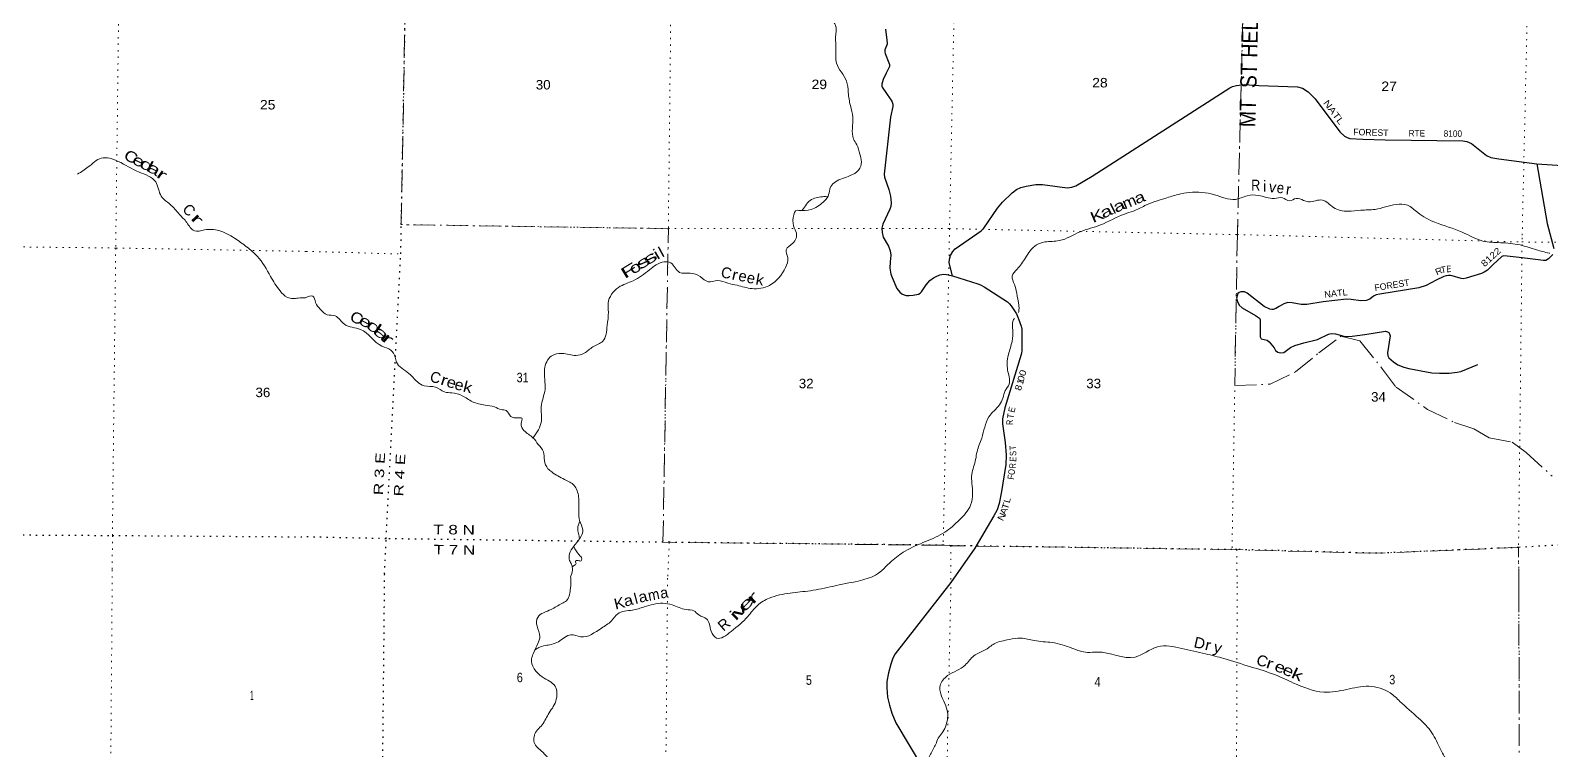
# Model space of a CAD drawing. Header units: feet. Extents: x -509309 to -252658, y -547785 to -360805.
# Drawn here: x -354473 to -326406, y -504123 to -490849 of the extents above; entities that cross this region are included whole.
import ezdxf
from ezdxf.enums import TextEntityAlignment as Align

# ---------------------------------------------------------------- set-up
doc = ezdxf.new("R2010")
doc.units = ezdxf.units.FT
doc.header["$LTSCALE"] = 80
doc.linetypes.add('DOT_DASHED', pattern=[7.7, 5, -1.2, 0.3, -1.2])
doc.linetypes.add('DOTTED', pattern=[1.5, 0.3, -1.2])
for name, color, linetype, lineweight in [('29', 7, 'Continuous', 25), ('39', 7, 'Continuous', 13), ('44', 7, 'DOT_DASHED', 13), ('6', 7, 'DOTTED', 25), ('7', 7, 'DOTTED', 13)]:
    doc.layers.add(name, color=color, linetype=linetype, lineweight=lineweight)
doc.layers.add('30', color=7, linetype='Continuous')
doc.layers.add('41', color=7, linetype='Continuous')

msp = doc.modelspace()

# ---------------------------------------------------------------- linework, layer by layer
at = {"layer": '29'}
for points in [[(-338683.33, -490827.46), (-338660.26, -491025.88), (-338655.43, -491082.87), (-338657.46, -491105.18), (-338695.99, -491208.66), (-338700.05, -491247.2), (-338693.96, -491277.57), (-338624.43, -491444.6), (-338610.81, -491480.52), (-338612.87, -491514.97), (-338675.19, -491639.97), (-338726.41, -491756.44), (-338752.77, -491841.65), (-338754.8, -491876.14), (-338749.05, -491895.19), (-338665.56, -492014.7)], [(-338665.56, -492014.7), (-338653.09, -492032.55), (-338568.23, -492152.06), (-338549.72, -492210.04), (-338549.97, -492251.47), (-338591.21, -492447.62), (-338708.16, -493501.23), (-338705.53, -493556.72), (-338624.86, -493781.93), (-338594.59, -493911.05), (-338582.42, -494032.78), (-338586.48, -494097.7), (-338604.27, -494148.42), (-338736.55, -494426.37), (-338753.37, -494496.61), (-338748.72, -494580.56), (-338729.83, -494663.03), (-338627.04, -494832.14), (-338599.59, -494916.92), (-338586.48, -494998.5), (-338598.54, -495117.05), (-338602.7, -495237.91), (-338586.48, -495347.46), (-338564.88, -495411.67), (-338476.96, -495615.27), (-338422.89, -495681.73), (-338385.7, -495708.6), (-338343.11, -495728.88), (-338302.55, -495739.03), (-338249.8, -495742.09), (-338172.76, -495737), (-338075.49, -495718.41), (-338042.96, -495700.48), (-338018.63, -495672.08), (-337934.97, -495546.2), (-337864.5, -495465.14), (-337801.63, -495414.42), (-337752.71, -495390.56), (-337681.98, -495361.67), (-337610.15, -495350.45), (-337558.27, -495351.52), (-337450.59, -495378.61)], [(-337450.59, -495378.61), (-337507, -495135.71), (-337505.54, -495070.51), (-337485.26, -495005.59), (-337440.65, -494928.49), (-337397.24, -494879.04), (-336917.42, -494547.07), (-336867.74, -494499.93), (-336620.35, -494131.05), (-336528.04, -494019.58), (-336349.57, -493845.1), (-336268.45, -493784.23), (-336186.77, -493746.65), (-336085.93, -493723.37), (-335907.46, -493694.96), (-335788, -493689.97), (-335331.5, -493751.77), (-335244.88, -493743.29), (-335169.26, -493715.25), (-334871.95, -493540.18), (-332326.34, -491907.43), (-332281.36, -491885.26), (-332204.3, -491864.97), (-332059.52, -491848.98), (-331789.83, -491866.61), (-331080.78, -491889.31), (-330986.69, -491915.42), (-330882.03, -491982.64), (-330753.57, -492108.66), (-330294.71, -492723.18), (-330212.79, -492802.29), (-330164.12, -492826.64), (-330111.39, -492842.87), (-329874.78, -492858.89), (-329457.02, -492870.51), (-328027.52, -492887.71), (-327949.51, -492899.68), (-327868.39, -492936.2), (-327775.38, -493011.17), (-327591.6, -493159.72), (-327511.46, -493191.83), (-327360.54, -493220.86), (-326662.01, -493312.29)], [(-326662.01, -493312.29), (-324967.91, -493421.1), (-324893.39, -493417.01), (-324820.39, -493404.84), (-324672.93, -493351.02), (-324395.17, -493228.68), (-324216.04, -493132.98), (-323804.23, -492886.42)], [(-326662.01, -493312.29), (-326466.24, -494411.55), (-326343.03, -494871.46)], [(-326364.71, -494985.24), (-326444.69, -495066.46), (-326493.36, -495094.86), (-326538.26, -495092.97), (-326929.5, -495045.69), (-327207.23, -495013.71), (-327268.07, -495009.65), (-327303.13, -495024.66), (-327471.3, -495174.49), (-327572.27, -495273.4), (-327629.06, -495309.91), (-327683.64, -495335.73), (-327965.71, -495423.54), (-328018.44, -495431.65), (-328056.92, -495426.77), (-328221.25, -495378.9), (-328255.58, -495372.76), (-328292.09, -495373.58), (-328334.68, -495378.85), (-328375.38, -495391.08), (-328519.28, -495456.58), (-328703.92, -495557.44), (-328835.34, -495600.42), (-329556.93, -495716.79), (-329628.7, -495731.92), (-329677.42, -495751.2), (-329742.27, -495809.01), (-329812.61, -495833.43), (-329908.57, -495837.41), (-330090.27, -495813.69), (-330172.2, -495809), (-330606.84, -495858.78), (-330906.35, -495910.45), (-331013.52, -495909.35), (-331178.1, -495873.93), (-331256.93, -495872.06), (-331328.18, -495894.22), (-331415.93, -495941.96), (-331478.25, -495983.48), (-331526.74, -495998.51), (-331555.32, -495999.71), (-331591.82, -495995.66), (-331695.91, -495944.2), (-332005.54, -495699.45), (-332057.89, -495675.19), (-332127.22, -495671.04), (-332155.61, -495683.22), (-332182.34, -495707.54), (-332204.28, -495788.72), (-332188.06, -495849.58), (-332155.61, -495922.62), (-332100.24, -495970.79), (-331852.3, -496108.2), (-331798.68, -496145.79), (-331782.45, -496162.02), (-331769.57, -496193.36), (-331770.16, -496369.45), (-331770.29, -496502.86), (-331750.68, -496539.81), (-331640.49, -496567.79), (-331603.53, -496595.82), (-331510.7, -496705.75), (-331482.31, -496754.44), (-331441.75, -496786.9), (-331390.55, -496798.79), (-331328.18, -496790.96), (-331207.12, -496699.2), (-331129.43, -496665.17), (-330959.91, -496614.47), (-330707.03, -496551.83), (-330508.85, -496454.17), (-330459.45, -496441.09), (-330379.06, -496446.06), (-330224.24, -496492.28), (-330155.98, -496498.81), (-330066.74, -496494.75), (-329835.85, -496461.47), (-329451.05, -496402.61), (-329417.77, -496409.54), (-329393.44, -496425.77), (-329377.21, -496446.06), (-329368.32, -496487.77), (-329414.9, -496799.32), (-329409.66, -496855.89), (-329389.38, -496892.4), (-329307.36, -496964.86), (-329223.08, -497018.19), (-329116.85, -497063.47), (-329020.28, -497091.23), (-328598.45, -497168.33), (-328454.62, -497176.43), (-328278.02, -497172.38), (-328127.95, -497156.15), (-328062.18, -497141.68), (-327746.41, -497017.85)], [(-337450.59, -495378.61), (-336978.27, -495527.03), (-336931.17, -495547.68), (-336866.73, -495579.78), (-336434.76, -495857.73), (-336396.38, -495895.06), (-336365.81, -495932.8), (-336268.46, -496082.93), (-336230.45, -496169.45), (-336179.24, -496310.16), (-336167.07, -496364.93), (-336166.01, -496410.45), (-336167.07, -496717.95), (-336171.12, -496760.55), (-336175.17, -496797.07), (-336183.28, -496827.5), (-336479.38, -497817.57), (-336523.67, -498020.57), (-336526.02, -498063.05), (-336523.98, -498109.71), (-336474.11, -498457.48), (-336459.09, -498689.96), (-336466.01, -498857.82), (-336543.41, -499361.07), (-336588.88, -499578.58), (-336625.38, -499696.25), (-336688.02, -499811.38), (-337036.73, -500407.04), (-337477.13, -501036.7)], [(-337477.13, -501036.7), (-338504.9, -502352.66), (-338550.03, -502434.96), (-338584.63, -502543.2), (-338628.84, -502705.03), (-338659.93, -502866.66), (-338663.52, -502981.69), (-338646.64, -503154.68), (-338612.26, -503305.66), (-338566.91, -503451.55), (-338492.72, -503630.51), (-336559.98, -506862.53), (-336511.76, -506978.64), (-336472, -507124.72), (-336436.47, -507302.11), (-336414.94, -507472.86), (-336414.32, -508175.01), (-336404.78, -508334.46), (-336356.92, -508582.72)]]:
    msp.add_lwpolyline(points, dxfattribs=at)
at = {"layer": '39'}
for points in [[(-340285.1, -494171.59), (-340057.28, -494154.06), (-339835.12, -494015.88), (-339745.78, -493910.39), (-339693.88, -493730.17), (-339608.75, -493644.72), (-339338.62, -493529.16), (-339183.07, -493428.41), (-339129.41, -493274.32), (-339160.19, -493131.36), (-339216.78, -492957.99), (-339274.03, -492854.92), (-339288.29, -492451), (-339334.44, -492235.56), (-339372.32, -491994.09), (-339404.46, -491782.82), (-339590.1, -491455.37), (-339599.72, -491198.14), (-339605.65, -490975.1), (-339609.59, -490754.1), (-339652.69, -490641.13), (-339544.95, -490499.69), (-339342.44, -490317.1), (-339164.43, -490176.42), (-339048.05, -489970.79), (-338827.76, -489605.59), (-338762.99, -489337.13), (-338681.53, -489230.14)], [(-353600.78, -493499.1), (-353406.17, -493369.59), (-353166.9, -493206.63), (-352852.6, -493265.74), (-352468.06, -493462.51), (-352159.6, -493646.05), (-352057.06, -493908.72), (-351896.62, -494055.81), (-351718.76, -494247.35), (-351586.42, -494394), (-351446.16, -494548.81), (-351259.22, -494531.64), (-350994.42, -494543.8), (-350705.38, -494682.85), (-350480.89, -494842.99), (-350282.73, -495018.78), (-350039.23, -495388.07), (-349864.5, -495655.88), (-349727.75, -495776.49), (-349627.7, -495798.13), (-349528.24, -495788.91), (-349396.61, -495787.11)], [(-345188.81, -498370.62), (-345039.32, -498060.9), (-345042.84, -497795.7), (-344971.55, -497475.08), (-344980.09, -497103.36), (-344855.32, -496859.66), (-344658.1, -496811.59), (-344399.44, -496848.57), (-344248.48, -496808.03), (-344086.71, -496687.27), (-343907.05, -496584.78), (-343824, -496294.41), (-343801.62, -496049.59), (-343806.07, -495882.81), (-343614.59, -495591.62), (-343342.37, -495468.05), (-343045.34, -495268.41), (-342772.9, -495120.73), (-342648.6, -495140.17), (-342487.61, -495314.68), (-342290.98, -495328.88), (-342106.87, -495393.17), (-341957.18, -495487.21), (-341790.32, -495464.92), (-341594.03, -495515.28), (-341425.74, -495553.28), (-341149.24, -495614.55), (-340829.45, -495555.78), (-340531.19, -495225.58), (-340489.29, -495041.23), (-340518.04, -494896.29), (-340394.42, -494775.11), (-340328.44, -494591.02), (-340383.38, -494455.83), (-340288.32, -494169.62), (-340284.32, -494171.67), (-340124.38, -494030.8), (-339908.56, -493926.69), (-339794.02, -493915.89), (-339749.31, -493919.89)], [(-336228.69, -496056.01), (-336219.57, -495981.81), (-336251.58, -495756.48), (-336305.76, -495540.95), (-336344.42, -495381.83), (-336256.91, -495258.24), (-336102.33, -495047), (-335899.3, -494808.17), (-335742.18, -494753.64), (-335474.9, -494728.44), (-335089.86, -494563.91), (-334715.24, -494439.45), (-334271.62, -494237.39), (-334108.49, -494184.94), (-333896.71, -494082.8), (-333522, -493948.29), (-333280.38, -493876.61), (-333075.25, -493840.68), (-332611.84, -493881.91), (-332225.14, -493966.48), (-332005.67, -493900.59), (-331802.81, -493892.76), (-331506.19, -493950.24), (-331357.52, -493939.81), (-331227.52, -493993.46), (-331100.61, -493948.65), (-330968.45, -493986.25), (-330876.33, -494011.36), (-330617.03, -493980.05), (-330415.51, -494114.83), (-330149.15, -494186.04), (-329908.03, -494166.58), (-329646.89, -494153.36), (-329254.49, -494059.22), (-329049.84, -494075.52), (-328858.39, -494212.2), (-328540.83, -494390.43), (-328036.59, -494572.72), (-327656.64, -494735.56), (-327329.67, -494767.26), (-326968.67, -494809.37), (-326668.33, -494897.02), (-326434.01, -494959.85), (-326422.06, -494962.68)], [(-349396.61, -495787.11), (-349260.02, -495754.9), (-349206.89, -495869.98), (-349123.71, -495991.41), (-348994.19, -496095.27), (-348847.82, -496116.96), (-348676.61, -496271.5), (-348376.35, -496367.19), (-347981.72, -496676.83), (-347819.77, -496748.91), (-347740.68, -496878.33), (-347715.48, -496973.02), (-347484.51, -497178.43), (-347327.37, -497334.82), (-347203.56, -497406.49), (-346991.01, -497434.92), (-346827.18, -497521.08), (-346690.84, -497540.65), (-346498.56, -497590.96), (-346312.88, -497701.47), (-346074.55, -497764.33), (-345904.21, -497798.34), (-345780.17, -497845.89), (-345690, -497864.96), (-345602.67, -497972.38), (-345468.41, -497999.96), (-345402.24, -498008.72), (-345411.14, -498101.02), (-345360.19, -498234.16), (-345194.79, -498366.54), (-345095.57, -498490.16), (-345000.48, -498625.78), (-344981.92, -498786.69), (-344917.09, -498938.05), (-344847.39, -498999.08), (-344611.77, -499136.24), (-344434.13, -499248.67), (-344351.79, -499458.48), (-344350.39, -499735.7), (-344333.82, -499894.58), (-344275.18, -500063.95), (-344306.45, -500186.15), (-344416.3, -500337.61), (-344505.94, -500475.24), (-344523.27, -500609.64), (-344489.88, -500688.34), (-344468.39, -500750.85), (-344464.92, -500809.14), (-344498.39, -500932.88)], [(-339188.93, -501011.74), (-338872.1, -500902.42), (-338574.54, -500646.54), (-338323.82, -500460.46), (-337944.67, -500281.8), (-337591.7, -500110.9), (-337318.5, -499882.88), (-337113.15, -499611.93), (-337076.94, -499391.36), (-337091.71, -499041.67), (-337020.86, -498767.25), (-336995.42, -498624.9), (-336908.73, -498374.75), (-336776.53, -497982.48), (-336581.68, -497759.63), (-336516.25, -497633.79), (-336474.81, -497497.65), (-336402.32, -497379.34), (-336404.14, -497243.31), (-336441.92, -496991.8), (-336414.33, -496833.41), (-336347.74, -496585.05), (-336333.78, -496382.31), (-336330.1, -496205.58), (-336306.38, -496168.64)], [(-344331.75, -499907.4), (-344367.28, -500036.83), (-344354.18, -500137.42), (-344333.48, -500225.98)], [(-344441.09, -500376.16), (-344343.82, -500529.24), (-344294.31, -500602.1), (-344304.71, -500640.15), (-344360.87, -500633.51), (-344407.15, -500645.05), (-344401.68, -500703.37), (-344417.85, -500715.24), (-344467.56, -500749.86)], [(-357560.25, -500735.91), (-357433.61, -500804.68), (-357303.75, -500931.7), (-357019.41, -501053.37), (-356869.48, -501178.47), (-356802.23, -501409.61), (-356644.44, -501574.9), (-356520.55, -501689.85), (-356465.09, -501860.72), (-356337.47, -502045.95), (-356261.92, -502210.88), (-356090.28, -502422.4), (-355977.04, -502687.86), (-355865.33, -502838.9), (-355515.25, -503073.26), (-355441.75, -503246.21), (-355426.66, -503479.14), (-355308.85, -503610.12), (-355152.92, -503741.27), (-354950.92, -503886.68), (-354829.36, -504081.92), (-354743.57, -504192.69), (-354443.85, -504479.03), (-354316.29, -504676.31), (-354122.62, -504895.94), (-354119.66, -505152.9), (-354078.58, -505406.01), (-353973.26, -505647.35), (-353928.1, -505884.42), (-353836.51, -506051.43), (-353588.55, -506239.18), (-353496.73, -506349.99), (-353511.51, -506528.58), (-353584.42, -506698.9), (-353689.34, -506846.99), (-353685.93, -506993.55), (-353666.57, -507162.25), (-353701.53, -507370.87), (-353754.46, -507559.34), (-353833.3, -507707.55), (-353940.03, -507809.47), (-354065.28, -508023.72), (-354093.98, -508172.15), (-354140.66, -508304.44), (-354159.27, -508438.85), (-354078.31, -508750.35), (-354107.26, -508961), (-354230.84, -509257.56), (-354332.36, -509556.23), (-354463.07, -509633.96), (-354632.21, -509789.81), (-354735.26, -509972.04), (-354944.79, -510191.95), (-355214.28, -510361.42), (-355409.73, -510575.37), (-355574.86, -510731.24), (-355772.1, -510890.99), (-355885.15, -511065.14), (-355853.65, -511209.81), (-355707.58, -511296.76), (-355635.62, -511359.3), (-355590.29, -511437.77)], [(-349593.75, -508802.98), (-349536.57, -508781.82), (-349500.95, -508773.98), (-349346.98, -508784.99), (-349187.38, -508816.17), (-349062.32, -508872.77), (-348967.62, -508946.84), (-348804.94, -509026.24), (-348647.65, -509073.43), (-348465.66, -509084.98), (-348283.32, -509078.49), (-348121.19, -509081.63), (-347941.12, -509089.14), (-347823.64, -509123.52), (-347651.65, -509134.88), (-347486.45, -509081.91), (-347284.87, -509011.58), (-347141.19, -508932.11), (-347089.27, -508834.8), (-347118.7, -508697.8), (-347063.48, -508532.34), (-346860.95, -508411.87), (-346630.17, -508279.92), (-346402.26, -508194.05), (-346313.23, -508145.62), (-345997.64, -508081.52), (-345753.99, -508010), (-345675.32, -507979.42), (-345717.06, -507858.23), (-345610.75, -507533.26), (-345435.04, -507139.4), (-345196.35, -506802.95), (-345042.17, -506593.26), (-344995.08, -506433.67), (-345141.47, -506129.87), (-345195.51, -505813.82), (-345083.7, -505410.71), (-344867.04, -504969.49), (-344812.82, -504541.18), (-345014.03, -504172.12), (-345170.79, -503992.52), (-345130.75, -503782.63), (-345044.84, -503687.99), (-344912.61, -503473.86), (-344773.8, -503229.77), (-344786.5, -502950.64), (-345023.55, -502781.52), (-345219.41, -502446.67), (-345183.43, -502345.04), (-345105.89, -502163.97), (-345065.41, -502036.35), (-345119.82, -501844.68), (-345106.72, -501682.42), (-344857.65, -501536.78), (-344659.31, -501426.26), (-344576.29, -501377.71), (-344528.53, -501288.35), (-344504.45, -501180.47), (-344493.15, -501008.15), (-344498.39, -500932.88)], [(-345153.66, -502282.37), (-345085.05, -502238.6), (-344851.89, -502181.62), (-344724.98, -502131.2), (-344492.83, -502003.96), (-344315.11, -502042.56), (-343928.21, -501879.33), (-343750.13, -501751.33), (-343628.01, -501614.53), (-343358.66, -501548.02), (-343141.52, -501490.82), (-342798.94, -501422.66), (-342624.21, -501453.86), (-342367.01, -501537.72), (-342225.11, -501559.77), (-342132.07, -501637.34), (-341988.87, -501709.59), (-341903.97, -501937.59), (-341805.6, -502063.41), (-341535.49, -501942.71), (-341229.1, -501665.96), (-341049.94, -501461.7), (-340831.72, -501328.24), (-340447.79, -501233.21), (-340072.62, -501190.26), (-339656.85, -501109.73), (-339188.92, -501011.74)], [(-337967.86, -504395.27), (-337947.48, -504369.38), (-337839.88, -504186.88), (-337746.13, -503996.09), (-337695.95, -503884.7), (-337624.14, -503793.8), (-337565.64, -503666.53), (-337544.62, -503404.1), (-337675.96, -503046.43), (-337675.97, -502942.1), (-337538.31, -502758.18), (-337214.23, -502563.82), (-337052.73, -502390.4), (-336854.59, -502289.91), (-336676.07, -502168.98), (-336400.29, -502092.06), (-336187.5, -502064.09), (-335940.11, -502111.02), (-335608.41, -502147.55), (-335243.95, -502250.93), (-334955.13, -502330.76), (-334774.76, -502322.23), (-334077.69, -502413.99), (-333663.61, -502225.4), (-333213.7, -502258.21), (-332777.03, -502354.96), (-332436.33, -502443.83), (-331944.6, -502593.81), (-331486.95, -502745.14), (-331151.39, -502894.1), (-330591.92, -503061.45), (-330172.51, -503013.41), (-329758.92, -502955.22), (-329368.74, -503075.14), (-329187.54, -503233.15), (-328843.03, -503542.79), (-328595.95, -503816.44), (-328439.48, -504116.42), (-328288.64, -504396.22), (-328170.77, -504725.55), (-328058.11, -505012.64), (-327942.48, -505249.62), (-327829.3, -505404.3)]]:
    msp.add_spline(points, degree=3, dxfattribs=at)
at = {"layer": '44'}
for points in [[(-326991.99, -501187.53), (-326997.24, -500391.42), (-329616.41, -500499.39), (-332288.14, -500432.02), (-337481.6, -500359.18), (-337620.07, -500351.64), (-342793.63, -500297.1), (-342694.82, -494506.9), (-347626.24, -494433.33), (-347530.7, -489092.64), (-347472.56, -479099.65), (-347460.56, -478467.02), (-342644.61, -478539.78), (-337296.88, -478652.45), (-326685.32, -478822.68), (-326557.21, -473543.03)], [(-332057.69, -489412.43), (-332189.12, -494617.72), (-332236.91, -497405.46), (-331583.61, -497378.85), (-331113.53, -497149.56), (-330687.01, -496799.41), (-330277.33, -496492.96), (-329925.39, -496577.58), (-329506.22, -497099.63), (-329257.1, -497432.43), (-328675.93, -497845.47), (-328181.25, -498086.82), (-327819.87, -498199.63), (-327539.58, -498370.95), (-327113.57, -498448.95), (-326855.64, -498639.86), (-326376.85, -499076.99)], [(-326991.99, -501187.53), (-326980.03, -505495.01), (-327022, -510951.53), (-327053.65, -516181.52), (-327075.97, -517485.9)]]:
    msp.add_lwpolyline(points, dxfattribs=at)
at = {"layer": '6'}
for points in [[(-347938.54, -500881.46), (-347904.83, -500231.18), (-347634.37, -494973.18), (-347625.25, -494432.92), (-347539.24, -489785.57), (-347530.7, -489092.64), (-347524.38, -484380.14), (-347524.87, -483793.57), (-347472.56, -479099.65), (-347460.56, -478467.02), (-347410.43, -474004.09), (-347380.48, -473170.78), (-347276.21, -469142.33)], [(-381228.57, -499814.5), (-379086.74, -499902.27), (-374056.83, -499950.44), (-368767.96, -499998.64), (-363499.72, -500084.66), (-358210.97, -500140.89), (-352959.97, -500170.42), (-349463.44, -500196.26)], [(-317689.04, -500138.68), (-321693.91, -500097.86), (-326997.24, -500391.42), (-329616.41, -500499.39), (-332197.86, -500430.03), (-332288.14, -500432.02), (-337481.6, -500359.18), (-337620.07, -500351.64), (-342676.94, -500297.25), (-342793.63, -500297.1), (-347904.83, -500231.18), (-349463.44, -500196.26)], [(-347938.54, -500881.46), (-347984.41, -505478.84), (-348003.85, -505763.36), (-348025.9, -509084.75)]]:
    msp.add_lwpolyline(points, dxfattribs=at)
at = {"layer": '7'}
for p, q in [((-349383.72, -494927.1), (-347634.38, -494975.18)), ((-342676.94, -500297.25), (-342708.69, -500959.66)), ((-337481.6, -500359.18), (-337477.13, -501036.7)), ((-332199.79, -500430.98), (-332192.55, -501113.32)), ((-342708.69, -500959.66), (-342709.51, -501122.54))]:
    msp.add_line(p, q, dxfattribs=at)
for points in [[(-352698.13, -469064.82), (-352739.62, -473669.08), (-352794.36, -479040.27), (-352790.09, -484219.59), (-352833.71, -489653.21), (-352898.17, -494865.6), (-352959.97, -500170.42), (-352961.14, -500805.24)], [(-342434.37, -469241.46), (-342502.55, -473276.33), (-342570.31, -478542.57), (-342560.47, -483884), (-342634.59, -489186.33), (-342694.82, -494506.9), (-342793.63, -500297.1)], [(-337110.3, -469303.67), (-337218.94, -473370.24), (-337296.88, -478652.45), (-337369.22, -483978.91), (-337396.84, -488395.89), (-337396.11, -489374.17), (-337502.69, -494507.41), (-337620.07, -500351.64)], [(-326530.99, -469487.61), (-326557.21, -473543.03), (-326685.32, -478822.68), (-326783.53, -484124.75), (-326811.67, -489447.68), (-326931.22, -494679.2), (-326997.24, -500391.42), (-326991.99, -501187.53)], [(-331873.31, -470400.81), (-331886.88, -473436.56), (-331999.2, -478744.5), (-332054.58, -483984.77), (-332057.69, -489412.43), (-332189.12, -494617.72), (-332288.14, -500432.02)], [(-347625.25, -494432.92), (-342694.82, -494506.9), (-337502.69, -494507.41), (-332189.12, -494617.72), (-326934.01, -494753.5), (-321629.91, -494803.45), (-321173.81, -494811.81)], [(-349383.72, -494927.1), (-352898.17, -494865.6), (-358168.77, -494803.64), (-363452.91, -494707.32), (-368703.27, -494633.62)], [(-352961.14, -500805.24), (-353000.58, -505792.71), (-353102.93, -509786.64)], [(-337587.07, -508211.82), (-337574.3, -505590.47), (-337477.13, -501036.7)], [(-332192.55, -501113.32), (-332207.86, -505688.55), (-332222.54, -510868.71), (-332303.05, -516246.23), (-332336.2, -517433.3)], [(-327200.77, -527259.84), (-327181.8, -526682.39), (-327144.07, -521448.5), (-327053.65, -516181.52), (-327022, -510951.53), (-326980.03, -505495.01), (-326991.99, -501187.53)], [(-342711.98, -501381.07), (-342751.85, -505562.27), (-342832.8, -510857.52), (-342960.43, -516185.98), (-342948.9, -521356.62), (-342993.55, -526638.52), (-343037.16, -531970.61), (-343143.98, -537257.33), (-343272.74, -542539.62), (-343307.29, -546642.55)]]:
    msp.add_lwpolyline(points, dxfattribs=at)

# ---------------------------------------------------------------- texts
at = {"layer": '30'}
for s, rotation, width, p in [('NATL', 306.749, 1.25, (-330608.72, -492188.14)), ('RTE', 359.311, 0.95, (-329029.41, -492803.88)), ('8100', 359.311, 0.95, (-328380.41, -492810.62)), ('8122', 42.41, 1.2, (-327624.59, -495221.55)), ('NATL', 6.534, 1.05, (-330575.92, -495784.78))]:
    msp.add_text(s, height=120, rotation=rotation, dxfattribs=dict(at, width=width)).set_placement(p)
for rotation, p in [(358.407, (-330050.09, -492781.63)), (9.161, (-329646.83, -495660.53))]:
    msp.add_text('FOREST', height=120, rotation=rotation, dxfattribs=at).set_placement(p)
for s, rotation, width, p in [('R', 24.474, 1.1, (-328446.02, -495346.32)), ('T', 11.866, 1.05, (-328372.62, -495323.47)), ('E', 2.759, 0.75, (-328281.33, -495311.03)), ('0', 73.35, 1.25, (-336124.24, -497291.23)), ('0', 73.35, 1.25, (-336094.72, -497187.08)), ('8', 73.35, 1.15, (-336174.05, -497459.74)), ('E', 77.692, 0.95, (-336294.3, -497860.57)), ('R', 89.801, 0.65, (-336333.8, -498083.34)), ('T', 93.697, 0.9, (-336274.54, -498550.12)), ('S', 93.697, 0.75, (-336271.13, -498653.46)), ('E', 87.639, 0.75, (-336271.41, -498766.27)), ('O', 81.256, 0.8, (-336298.36, -499007.43)), ('R', 87.639, 0.7, (-336280.12, -498887.2)), ('F', 81.256, 0.9, (-336311.38, -499102.32)), ('T', 72.767, 1.2, (-336411.51, -499646.55)), ('L', 75.192, 1.1, (-336381.59, -499532.85)), ('N', 62.655, 1.2, (-336487.93, -499852.92)), ('A', 67.45, 1.2, (-336444.26, -499744.61))]:
    msp.add_text(s, height=120, rotation=rotation, dxfattribs=dict(at, width=width)).set_placement(p, align=Align.CENTER)
for s, rotation, p in [('1', 73.35, (-336139.08, -497353.05)), ('T', 81.692, (-336318.23, -497976.1))]:
    msp.add_text(s, height=120, rotation=rotation, dxfattribs=at).set_placement(p, align=Align.CENTER)
at = {"layer": '41'}
for s, rotation, width, p in [('C', 333.551, 1.25, (-352659.29, -493269.57)), ('e', 333.551, 1.4, (-352518.58, -493342.75)), ('d', 332.251, 1.6, (-352374.57, -493416.34)), ('a', 331.058, 1.55, (-352239.91, -493489.6)), ('r', 325.393, 1.8, (-352097.87, -493587.02)), ('R', 359.931, 0.85, (-331849.29, -493804.69)), ('e', 351.911, 0.9, (-331405.02, -493851.92)), ('m', 22.617, 1.15, (-334147.09, -494102.62)), ('a', 20.565, 1.3, (-333959.01, -494024.38)), ('r', 312.059, 2.15, (-351464.85, -494392.6)), ('K', 23.028, 1.35, (-334742.02, -494359.42)), ('a', 25.756, 1.45, (-334568.96, -494281.07)), ('l', 26.191, 1.1, (-334441.02, -494228.42)), ('a', 24.926, 1.45, (-334332.06, -494175.91)), ('s', 33.899, 1.85, (-343108.03, -495205.97)), ('s', 33.913, 1.85, (-342978.25, -495126.99)), ('i', 30.547, 1.3, (-342863.78, -495066)), ('l', 28.342, 1.15, (-342778.18, -495027.39)), ('F', 31.316, 1.85, (-343373.47, -495364.24)), ('o', 27.689, 1.4, (-343263.47, -495309.75)), ('r', 347.286, 1.15, (-341485.26, -495454.68)), ('k', 349.858, 1.1, (-341021.64, -495547.11)), ('C', 335.618, 1.2, (-348490.08, -496245.88)), ('e', 331.616, 1.45, (-348335.25, -496306.51)), ('d', 326.11, 1.8, (-348185.34, -496400.66)), ('a', 319.082, 1.95, (-348058.14, -496512.65)), ('r', 320.578, 2, (-347931.8, -496614.22)), ('r', 342.174, 1.3, (-346860.59, -497396.98)), ('e', 341.118, 1.15, (-346728.42, -497439.82)), ('e', 344.465, 1.1, (-346579.93, -497486.17)), ('k', 346.19, 1.2, (-346420.99, -497528.9)), ('a', 13.234, 1.1, (-343143, -501396.06)), ('m', 11.386, 0.95, (-342947.37, -501360.54)), ('r', 43.948, 2.2, (-341070.22, -501389.71)), ('K', 13.464, 1.1, (-343575.35, -501516.99)), ('a', 14.761, 1.15, (-343409.21, -501464.98)), ('i', 43.464, 1.85, (-341413.53, -501720.36)), ('v', 43.263, 2.1, (-341310.44, -501617.46)), ('e', 46.355, 2, (-341194.67, -501499.5))]:
    msp.add_text(s, height=200, rotation=rotation, dxfattribs=dict(at, width=width)).set_placement(p, align=Align.CENTER)
for s, rotation, p in [('i', 358.799, (-331686.62, -493823.02)), ('v', 351.416, (-331551.91, -493837.27)), ('r', 352.495, (-331257.03, -493880.02)), ('C', 312.644, (-351616.77, -494230.93)), ('C', 345.803, (-341646.94, -495419.37)), ('e', 347.415, (-341342.18, -495478.99)), ('e', 349.016, (-341186.16, -495514.19)), ('C', 345.985, (-347017.22, -497350.62)), ('l', 14.713, (-343268.99, -501432.64)), ('a', 8.827, (-342758.41, -501324.12)), ('R', 40.727, (-341602.9, -501887.81))]:
    msp.add_text(s, height=200, rotation=rotation, dxfattribs=at).set_placement(p, align=Align.CENTER)
for s, rotation, width, p in [('D', 347.101, 1.05, (-333006.23, -502230.47)), ('r', 346.19, 1.15, (-332800.74, -502277.6)), ('y', 345.355, 1.1, (-332644.98, -502316.04)), ('C', 342.157, 1.05, (-331855.92, -502548.81)), ('r', 341.248, 1.3, (-331673.32, -502607.92)), ('e', 338.94, 1.25, (-331521.4, -502659.49)), ('e', 336.323, 1.3, (-331375.07, -502716.82)), ('k', 335.656, 1.5, (-331211.22, -502786.39))]:
    msp.add_text(s, height=200, rotation=rotation, dxfattribs=dict(at, width=width)).set_placement(p)
at = {"layer": '44', "width": 0.9}
msp.add_text('MT  ST HELENS', height=300, rotation=88.554, dxfattribs=at).set_placement((-331855.46, -492639.3))
at = {"layer": '6', "width": 1.35}
for s, rotation, p in [('R 3 E', 87.055, (-347963.78, -499430.56)), ('R 4 E', 87.055, (-347590.08, -499453.68)), ('T 8 N', 359.261, (-347038.98, -500145.99)), ('T 7 N', 359.261, (-347032.12, -500517.46))]:
    msp.add_text(s, height=175, rotation=rotation, dxfattribs=at).set_placement(p)
at = {"layer": '7'}
for s, width, p in [('28', 1.1, (-334869.52, -491900.63)), ('30', 1.05, (-345142.18, -491939.06)), ('29', 1.1, (-340050.81, -491931.55)), ('27', 1.1, (-329529.89, -491967.09)), ('25', 1.1, (-350235.38, -492308.23)), ('31', 0.85, (-345496.34, -497342.79)), ('32', 1.05, (-340286.41, -497452.99)), ('33', 1.05, (-334978.52, -497452.54)), ('36', 1.05, (-350317.3, -497617.66)), ('34', 1.05, (-329720.02, -497700.38)), ('6', 0.85, (-345492.56, -502879.27)), ('5', 0.85, (-340154.99, -502927.13)), ('4', 0.85, (-334825.78, -502960.61)), ('3', 0.85, (-329384.03, -502918.55)), ('1', 0.4, (-350416.95, -503210.21))]:
    msp.add_text(s, height=175, dxfattribs=dict(at, width=width)).set_placement(p)

doc.saveas('drawing.dxf')
